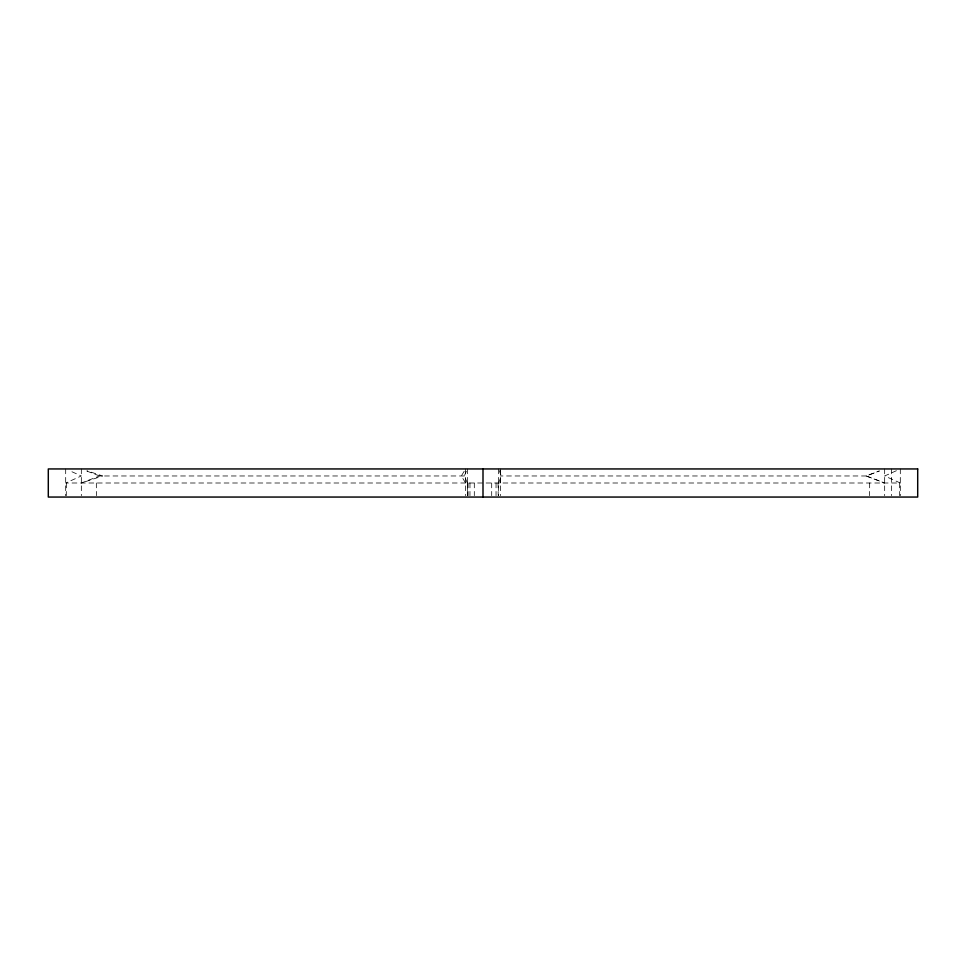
<?xml version="1.0" encoding="UTF-8"?>
<svg xmlns="http://www.w3.org/2000/svg" width="966" height="966" viewBox="0 0 966 966"><rect width="100%" height="100%" fill="white"/><g stroke="black" fill="none" stroke-linecap="round" stroke-linejoin="round"><path stroke-width="0.72" stroke-dasharray="4.83 3.62" d="M500.388 483L500.364 470.345M498.649 483L501.269 475.972L499.168 470.345M467.351 483L464.296 475.972L466.337 471.287M464.187 471.287L461.337 475.972L465.612 483M896.4 470.708L884.663 475.972L900.312 483L65.688 483L81.337 475.972L69.6 470.708M464.296 475.972L99.558 475.972L81.337 483L102.662 475.972L87.025 470.816M866.176 475.972L884.663 483L866.212 475.972L879.386 470.949L866.212 475.972L500.279 475.972M86.94 471.106L99.558 475.972M900.312 468.945L900.312 495.655M899.66 483L899.696 495.655M891.618 468.945L891.618 495.655M884.663 468.945L884.663 495.655M869.666 483L869.629 495.655M500.388 468.945L500.388 495.655M498.649 468.945L498.649 495.655M498.058 483L498.215 495.655M496.041 483L496.041 495.655M491.694 483L491.694 495.655M474.306 483L474.306 495.655M469.959 483L469.959 495.655M467.942 483L467.942 495.655M467.785 483L467.785 495.655M467.351 468.945L467.351 495.655M465.612 468.945L465.612 495.655M96.334 483L96.395 495.655M81.337 468.945L81.337 495.655M66.34 483L66.28 495.655M65.688 468.945L65.688 495.655"/><path stroke-width="1.45" d="M483 468.945L483 497.055M917.7 468.945L48.3 468.945L48.3 497.055L917.7 497.055L917.7 468.945"/></g></svg>
